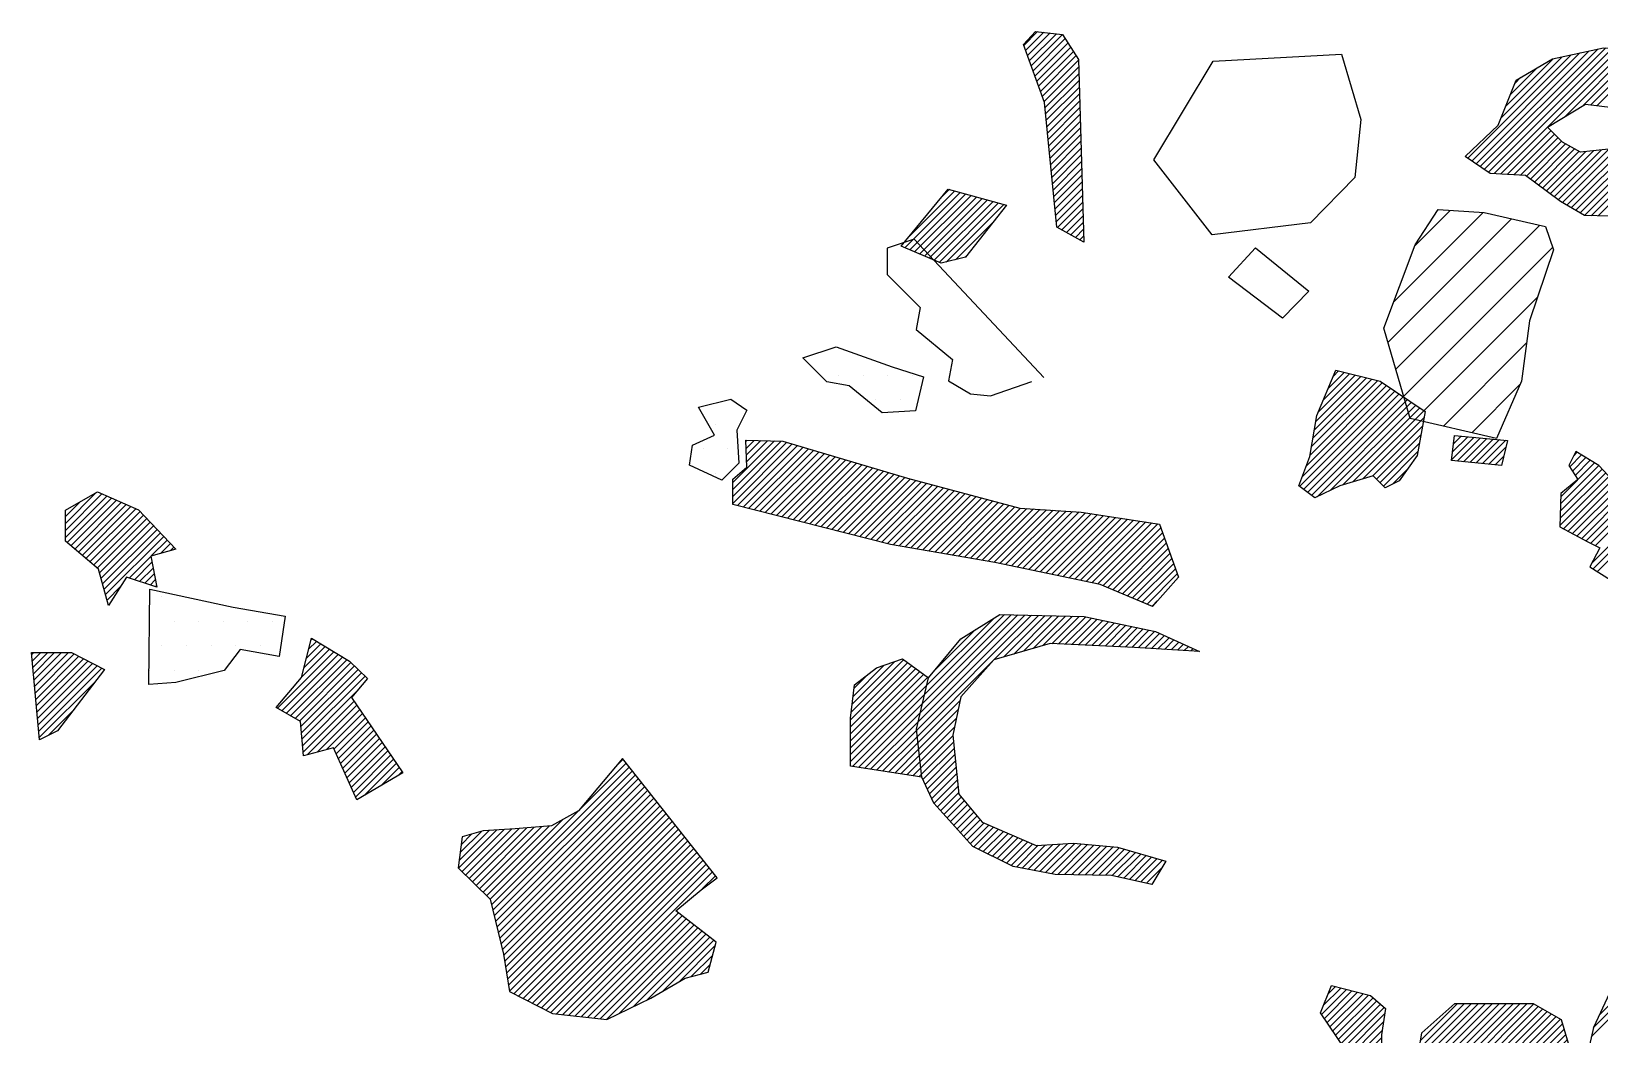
# Model space of a CAD drawing. Header units: metres. Extents: x -9.01 to -4.89, y -17.74 to -14.06.
# Drawn here: x -6.298 to -5.501, y -16.16 to -15.65 of the extents above; entities that cross this region are included whole.
import ezdxf

# ---------------------------------------------------------------- set-up
doc = ezdxf.new("R2010")
doc.units = ezdxf.units.M
doc.header["$LTSCALE"] = 25
doc.header["$MEASUREMENT"] = 0
doc.layers.get('0').update_dxf_attribs({"linetype": 'CONTINUOUS'})
for name, color, linetype in [('FEUER', 1, 'CONTINUOUS'), ('KNOCHEN', 2, 'CONTINUOUS'), ('KNOCHENSCHRAFF', 2, 'CONTINUOUS'), ('STEINE', 4, 'CONTINUOUS'), ('STEINESCHRAFF', 4, 'CONTINUOUS')]:
    doc.layers.add(name, color=color, linetype=linetype)

# ---------------------------------------------------------------- blocks, each defined once
blk = doc.blocks.new('*X12')
at = {"color": 0}
for p, q in [((-579.341, -1565.755), (-578.641, -1565.055)), ((-579.247, -1566.015), (-578.322, -1565.09)), ((-579.153, -1566.274), (-578.004, -1565.125)), ((-579.059, -1566.533), (-577.685, -1565.16)), ((-578.965, -1566.793), (-577.369, -1565.198)), ((-578.87, -1567.052), (-577.231, -1565.413)), ((-578.776, -1567.312), (-577.093, -1565.628)), ((-578.682, -1567.571), (-576.955, -1565.844)), ((-578.588, -1567.83), (-576.817, -1566.059)), ((-578.494, -1568.09), (-576.679, -1566.275)), ((-578.4, -1568.349), (-576.553, -1566.503)), ((-578.305, -1568.608), (-576.544, -1566.847)), ((-578.261, -1568.917), (-576.534, -1567.191)), ((-578.229, -1569.239), (-576.524, -1567.534)), ((-578.198, -1569.562), (-576.514, -1567.878)), ((-578.166, -1569.884), (-576.505, -1568.222)), ((-578.135, -1570.206), (-576.495, -1568.566)), ((-578.103, -1570.528), (-576.485, -1568.909)), ((-578.072, -1570.85), (-576.475, -1569.253)), ((-578.04, -1571.172), (-576.465, -1569.597)), ((-578.009, -1571.494), (-576.456, -1569.941)), ((-577.977, -1571.816), (-576.446, -1570.284)), ((-577.946, -1572.138), (-576.436, -1570.628)), ((-577.915, -1572.46), (-576.426, -1570.972)), ((-577.883, -1572.782), (-576.417, -1571.316)), ((-577.852, -1573.104), (-576.407, -1571.66)), ((-577.82, -1573.426), (-576.397, -1572.003)), ((-577.789, -1573.748), (-576.387, -1572.347)), ((-585.383, -1576.039), (-582.563, -1573.22)), ((-585.163, -1575.466), (-582.841, -1573.144)), ((-585.134, -1576.144), (-582.286, -1573.296)), ((-584.886, -1576.25), (-582.009, -1573.372)), ((-583.52, -1573.469), (-583.118, -1573.067)), ((-577.757, -1574.071), (-576.377, -1572.691)), ((-577.726, -1574.393), (-576.368, -1573.035)), ((-577.694, -1574.715), (-576.358, -1573.378)), ((-584.638, -1576.355), (-581.731, -1573.449)), ((-584.389, -1576.46), (-581.454, -1573.525)), ((-584.141, -1576.565), (-581.177, -1573.601)), ((-583.893, -1576.671), (-580.899, -1573.677)), ((-583.644, -1576.776), (-580.622, -1573.753)), ((-583.276, -1576.761), (-580.345, -1573.83)), ((-577.63, -1575.004), (-576.348, -1573.722)), ((-577.403, -1575.13), (-576.338, -1574.066)), ((-582.804, -1576.643), (-580.928, -1574.767)), ((-577.175, -1575.257), (-576.329, -1574.41)), ((-576.948, -1575.383), (-576.319, -1574.754)), ((-576.72, -1575.509), (-576.309, -1575.097)), ((-576.493, -1575.635), (-576.299, -1575.441)), ((-582.332, -1576.524), (-582.234, -1576.426)), ((-564.795, -1586.564), (-561.127, -1582.897)), ((-564.722, -1586.138), (-561.372, -1582.787)), ((-564.65, -1585.712), (-561.655, -1582.717)), ((-564.578, -1585.286), (-561.938, -1582.646)), ((-564.506, -1584.861), (-562.221, -1582.576)), ((-564.381, -1584.382), (-562.504, -1582.505)), ((-564.124, -1583.772), (-562.787, -1582.435)), ((-563.866, -1583.161), (-563.07, -1582.364)), ((-563.609, -1582.55), (-563.353, -1582.294)), ((-565.327, -1588.157), (-560.49, -1583.32)), ((-565.197, -1587.673), (-560.703, -1583.179)), ((-565.124, -1588.308), (-560.278, -1583.461)), ((-564.982, -1587.105), (-560.915, -1583.038)), ((-564.922, -1588.459), (-560.066, -1583.603)), ((-564.72, -1588.611), (-559.853, -1583.744)), ((-564.437, -1588.681), (-559.641, -1583.885)), ((-563.756, -1588.353), (-559.429, -1584.026)), ((-563.126, -1588.077), (-559.216, -1584.168)), ((-562.618, -1587.923), (-559.004, -1584.309)), ((-562.11, -1587.768), (-559.005, -1584.663)), ((-561.602, -1587.614), (-559.083, -1585.095)), ((-594.123, -1587.962), (-592.007, -1585.845)), ((-594.123, -1588.315), (-591.662, -1585.854)), ((-594.122, -1588.668), (-591.372, -1585.917)), ((-594.122, -1589.021), (-591.099, -1585.998)), ((-593.88, -1589.132), (-590.827, -1586.079)), ((-593.459, -1585.884), (-593.385, -1585.809)), ((-593.446, -1586.224), (-593.04, -1585.818)), ((-593.434, -1586.565), (-592.696, -1585.827)), ((-593.421, -1586.906), (-592.351, -1585.836)), ((-561.421, -1587.786), (-559.161, -1585.527)), ((-561.244, -1587.963), (-559.239, -1585.958)), ((-557.616, -1586.81), (-556.468, -1585.662)), ((-557.568, -1586.408), (-556.791, -1585.632)), ((-557.52, -1586.007), (-557.115, -1585.602)), ((-557.472, -1585.606), (-557.438, -1585.571)), ((-557.325, -1586.873), (-556.145, -1585.692)), ((-557.003, -1586.904), (-555.821, -1585.722)), ((-556.682, -1586.936), (-555.498, -1585.753)), ((-556.36, -1586.968), (-555.175, -1585.783)), ((-556.038, -1587), (-554.851, -1585.813)), ((-593.598, -1589.204), (-590.554, -1586.16)), ((-593.316, -1589.276), (-590.282, -1586.241)), ((-593.034, -1589.347), (-590.009, -1586.322)), ((-592.752, -1589.419), (-589.736, -1586.403)), ((-592.47, -1589.49), (-589.464, -1586.485)), ((-592.188, -1589.562), (-589.191, -1586.566)), ((-591.906, -1589.633), (-588.919, -1586.647)), ((-591.624, -1589.705), (-588.646, -1586.728)), ((-591.342, -1589.777), (-588.374, -1586.809)), ((-591.06, -1589.848), (-588.101, -1586.89)), ((-561.067, -1588.14), (-559.317, -1586.39)), ((-555.717, -1587.032), (-554.847, -1586.162)), ((-555.395, -1587.064), (-554.958, -1586.627)), ((-590.778, -1589.92), (-587.829, -1586.971)), ((-590.496, -1589.991), (-587.556, -1587.052)), ((-590.214, -1590.063), (-587.284, -1587.133)), ((-589.932, -1590.134), (-587.011, -1587.214)), ((-589.65, -1590.206), (-586.739, -1587.295)), ((-589.368, -1590.277), (-586.466, -1587.376)), ((-589.086, -1590.349), (-586.194, -1587.457)), ((-588.804, -1590.421), (-585.921, -1587.538)), ((-588.522, -1590.492), (-585.649, -1587.619)), ((-588.24, -1590.564), (-585.376, -1587.7)), ((-560.61, -1588.036), (-559.837, -1587.263)), ((-555.073, -1587.096), (-555.069, -1587.092)), ((-628.025, -1590.044), (-626.454, -1588.472)), ((-587.958, -1590.635), (-585.1, -1587.777)), ((-587.676, -1590.707), (-584.821, -1587.852)), ((-587.394, -1590.778), (-584.542, -1587.926)), ((-587.112, -1590.85), (-584.263, -1588.001)), ((-586.83, -1590.921), (-583.984, -1588.075)), ((-586.548, -1590.993), (-583.705, -1588.15)), ((-586.266, -1591.065), (-583.425, -1588.224)), ((-585.975, -1591.127), (-583.146, -1588.299)), ((-585.673, -1591.179), (-582.867, -1588.373)), ((-585.371, -1591.231), (-582.588, -1588.448)), ((-628.026, -1589.691), (-627.264, -1588.929)), ((-628.025, -1590.397), (-626.167, -1588.539)), ((-628.025, -1590.75), (-625.921, -1588.647)), ((-627.935, -1591.015), (-625.675, -1588.755)), ((-627.744, -1591.177), (-625.429, -1588.862)), ((-627.552, -1591.339), (-625.184, -1588.97)), ((-627.361, -1591.501), (-624.938, -1589.078)), ((-627.17, -1591.663), (-624.692, -1589.185)), ((-626.978, -1591.825), (-624.446, -1589.293)), ((-585.07, -1591.283), (-582.309, -1588.522)), ((-584.768, -1591.335), (-582.03, -1588.597)), ((-584.466, -1591.386), (-581.751, -1588.671)), ((-584.165, -1591.438), (-581.472, -1588.745)), ((-583.863, -1591.49), (-581.193, -1588.82)), ((-583.561, -1591.542), (-580.914, -1588.894)), ((-583.26, -1591.594), (-580.635, -1588.969)), ((-582.958, -1591.646), (-580.356, -1589.043)), ((-582.656, -1591.698), (-580.076, -1589.118)), ((-582.355, -1591.75), (-579.797, -1589.192)), ((-582.053, -1591.802), (-579.514, -1589.263)), ((-581.752, -1591.854), (-579.182, -1589.284)), ((-581.45, -1591.905), (-578.85, -1589.305)), ((-626.787, -1591.987), (-624.231, -1589.432)), ((-626.595, -1592.15), (-624.059, -1589.613)), ((-626.404, -1592.312), (-623.887, -1589.794)), ((-626.289, -1592.55), (-623.714, -1589.976)), ((-581.148, -1591.957), (-578.518, -1589.327)), ((-580.847, -1592.009), (-578.186, -1589.348)), ((-580.553, -1592.069), (-577.854, -1589.37)), ((-580.26, -1592.13), (-577.521, -1589.391)), ((-579.968, -1592.191), (-577.189, -1589.413)), ((-579.675, -1592.252), (-576.857, -1589.434)), ((-579.383, -1592.313), (-576.525, -1589.456)), ((-579.09, -1592.374), (-576.211, -1589.495)), ((-578.798, -1592.435), (-575.905, -1589.542)), ((-578.505, -1592.496), (-575.598, -1589.589)), ((-578.213, -1592.557), (-575.291, -1589.636)), ((-577.92, -1592.618), (-574.985, -1589.683)), ((-577.627, -1592.679), (-574.678, -1589.73)), ((-577.335, -1592.74), (-574.371, -1589.777)), ((-577.042, -1592.801), (-574.064, -1589.823)), ((-576.75, -1592.862), (-573.758, -1589.87)), ((-576.457, -1592.923), (-573.451, -1589.917)), ((-576.165, -1592.984), (-573.144, -1589.964)), ((-575.872, -1593.045), (-572.838, -1590.011)), ((-575.58, -1593.106), (-572.531, -1590.058)), ((-626.212, -1592.827), (-623.542, -1590.157)), ((-626.135, -1593.103), (-623.37, -1590.338)), ((-626.058, -1593.38), (-623.197, -1590.519)), ((-625.981, -1593.656), (-623.025, -1590.701)), ((-623.663, -1591.692), (-622.853, -1590.882)), ((-575.313, -1593.193), (-572.383, -1590.263)), ((-575.064, -1593.298), (-572.29, -1590.523)), ((-574.815, -1593.403), (-572.196, -1590.784)), ((-623.171, -1591.554), (-622.68, -1591.063)), ((-622.68, -1591.416), (-622.508, -1591.244)), ((-574.567, -1593.508), (-572.103, -1591.044)), ((-574.318, -1593.613), (-572.009, -1591.304)), ((-574.07, -1593.717), (-571.916, -1591.564)), ((-624.785, -1592.814), (-623.687, -1591.716)), ((-624.52, -1592.902), (-623.629, -1592.012)), ((-624.254, -1592.99), (-623.572, -1592.308)), ((-573.821, -1593.822), (-571.822, -1591.824)), ((-573.572, -1593.927), (-571.729, -1592.084)), ((-573.324, -1594.032), (-571.635, -1592.344)), ((-625.903, -1593.933), (-625.217, -1593.246)), ((-623.989, -1593.079), (-623.514, -1592.604)), ((-623.723, -1593.167), (-623.457, -1592.9)), ((-623.458, -1593.255), (-623.399, -1593.196)), ((-573.075, -1594.137), (-571.542, -1592.604)), ((-572.826, -1594.242), (-572.557, -1593.973)), ((-616.034, -1597.852), (-614.61, -1596.428)), ((-615.913, -1597.377), (-614.83, -1596.294)), ((-615.791, -1596.902), (-615.051, -1596.161)), ((-615.67, -1596.427), (-615.271, -1596.028)), ((-615.549, -1595.953), (-615.491, -1595.895)), ((-629.742, -1596.711), (-629.632, -1596.6)), ((-629.712, -1597.034), (-629.278, -1596.6)), ((-629.682, -1597.358), (-628.924, -1596.599)), ((-629.652, -1597.681), (-628.57, -1596.599)), ((-629.622, -1598.005), (-628.216, -1596.599)), ((-629.592, -1598.328), (-627.862, -1596.598)), ((-629.562, -1598.652), (-627.578, -1596.668)), ((-629.532, -1598.975), (-627.344, -1596.788)), ((-629.502, -1599.299), (-627.111, -1596.908)), ((-629.472, -1599.622), (-626.877, -1597.028)), ((-629.441, -1599.946), (-626.644, -1597.148)), ((-629.411, -1600.269), (-626.41, -1597.268)), ((-617.254, -1599.425), (-614.389, -1596.561)), ((-617.03, -1599.555), (-614.169, -1596.694)), ((-616.807, -1599.685), (-613.948, -1596.827)), ((-616.583, -1599.815), (-613.728, -1596.96)), ((-616.36, -1599.945), (-613.522, -1597.108)), ((-629.381, -1600.592), (-626.177, -1597.388)), ((-629.351, -1600.916), (-626.466, -1598.031)), ((-616.136, -1600.075), (-613.34, -1597.279)), ((-616.063, -1600.356), (-613.158, -1597.451)), ((-616.034, -1600.68), (-612.976, -1597.622)), ((-616.005, -1601.005), (-612.794, -1597.794)), ((-615.976, -1601.329), (-613.28, -1598.634)), ((-628.893, -1600.811), (-627.643, -1599.561)), ((-615.947, -1601.654), (-613.359, -1599.066)), ((-615.722, -1601.782), (-613.216, -1599.276)), ((-615.239, -1601.653), (-613.072, -1599.486)), ((-614.756, -1601.524), (-612.929, -1599.697)), ((-614.373, -1601.494), (-612.786, -1599.907)), ((-614.264, -1601.739), (-612.642, -1600.117)), ((-614.155, -1601.984), (-612.499, -1600.327)), ((-614.047, -1602.229), (-612.356, -1600.538)), ((-613.938, -1602.474), (-612.213, -1600.748)), ((-613.83, -1602.718), (-612.069, -1600.958)), ((-613.721, -1602.963), (-611.926, -1601.168)), ((-613.612, -1603.208), (-611.783, -1601.379)), ((-613.504, -1603.453), (-611.639, -1601.589)), ((-613.395, -1603.698), (-611.496, -1601.799)), ((-613.287, -1603.943), (-611.353, -1602.01)), ((-600.077, -1602.401), (-599.688, -1602.012)), ((-612.843, -1603.853), (-611.21, -1602.22)), ((-611.985, -1603.348), (-611.066, -1602.43)), ((-611.126, -1602.843), (-610.923, -1602.64)), ((-606.441, -1609.119), (-599.532, -1602.21)), ((-606.373, -1609.404), (-599.376, -1602.407)), ((-606.305, -1609.69), (-599.22, -1602.604)), ((-606.237, -1609.976), (-599.064, -1602.802)), ((-606.17, -1610.261), (-598.907, -1602.999)), ((-606.102, -1610.547), (-598.751, -1603.196)), ((-606.034, -1610.833), (-598.595, -1603.394)), ((-605.966, -1611.118), (-598.439, -1603.591)), ((-605.898, -1611.404), (-598.283, -1603.788)), ((-605.83, -1611.69), (-598.126, -1603.986)), ((-605.766, -1611.979), (-597.97, -1604.183)), ((-605.716, -1612.283), (-597.814, -1604.381)), ((-606.621, -1608.945), (-602.74, -1605.064)), ((-605.667, -1612.587), (-597.658, -1604.578)), ((-605.617, -1612.891), (-597.502, -1604.775)), ((-605.568, -1613.195), (-597.345, -1604.973)), ((-605.518, -1613.499), (-597.189, -1605.17)), ((-608.059, -1607.555), (-606.114, -1605.609)), ((-608.026, -1607.168), (-606.492, -1605.633)), ((-607.974, -1606.762), (-606.89, -1605.679)), ((-607.922, -1606.357), (-607.386, -1605.821)), ((-607.879, -1607.728), (-605.736, -1605.585)), ((-607.7, -1607.902), (-605.359, -1605.562)), ((-607.52, -1608.076), (-604.977, -1605.533)), ((-607.34, -1608.25), (-604.591, -1605.501)), ((-607.16, -1608.424), (-604.205, -1605.468)), ((-606.981, -1608.597), (-603.819, -1605.436)), ((-606.801, -1608.771), (-603.433, -1605.403)), ((-605.468, -1613.803), (-597.033, -1605.367)), ((-605.238, -1613.926), (-596.877, -1605.565)), ((-605.004, -1614.046), (-596.721, -1605.762)), ((-604.77, -1614.165), (-596.564, -1605.959)), ((-604.536, -1614.285), (-596.408, -1606.157)), ((-604.302, -1614.404), (-596.252, -1606.354)), ((-604.068, -1614.523), (-596.096, -1606.551)), ((-603.834, -1614.643), (-595.94, -1606.749)), ((-603.6, -1614.762), (-595.783, -1606.946)), ((-603.366, -1614.882), (-595.627, -1607.143)), ((-603.08, -1614.95), (-595.471, -1607.341)), ((-602.762, -1614.985), (-595.315, -1607.538)), ((-602.443, -1615.02), (-595.159, -1607.735)), ((-595.676, -1608.606), (-595.002, -1607.933)), ((-602.125, -1615.055), (-596.886, -1609.817)), ((-601.806, -1615.09), (-596.687, -1609.971)), ((-601.488, -1615.125), (-596.487, -1610.125)), ((-601.169, -1615.16), (-596.288, -1610.279)), ((-600.851, -1615.196), (-596.089, -1610.433)), ((-600.532, -1615.231), (-595.889, -1610.588)), ((-599.868, -1614.92), (-595.69, -1610.742)), ((-599.19, -1614.595), (-595.491, -1610.896)), ((-598.512, -1614.271), (-595.291, -1611.05)), ((-597.714, -1613.826), (-595.092, -1611.204)), ((-596.853, -1613.319), (-595.015, -1611.481)), ((-596.237, -1613.057), (-595.143, -1611.962)), ((-595.758, -1612.931), (-595.271, -1612.444))]:
    blk.add_line(p, q, dxfattribs=at)
blk = doc.blocks.new('*X13')
at = {"color": 0}
for p, q in [((-584.775, -1600.534), (-578.944, -1594.703)), ((-584.69, -1600.096), (-579.29, -1594.695)), ((-584.582, -1599.634), (-579.635, -1594.687)), ((-584.474, -1599.172), (-579.981, -1594.679)), ((-584.366, -1598.71), (-580.327, -1594.671)), ((-584.258, -1598.249), (-580.868, -1594.859)), ((-580.844, -1596.957), (-578.598, -1594.711)), ((-580.348, -1596.814), (-578.253, -1594.719)), ((-579.853, -1596.672), (-577.907, -1594.727)), ((-579.357, -1596.53), (-577.561, -1594.734)), ((-578.861, -1596.388), (-577.216, -1594.742)), ((-578.366, -1596.246), (-576.87, -1594.75)), ((-577.913, -1596.146), (-576.524, -1594.758)), ((-577.575, -1596.162), (-576.193, -1594.781)), ((-577.237, -1596.178), (-575.901, -1594.842)), ((-583.844, -1597.482), (-581.791, -1595.428)), ((-576.899, -1596.194), (-575.609, -1594.903)), ((-576.561, -1596.209), (-575.317, -1594.965)), ((-576.224, -1596.225), (-575.025, -1595.026)), ((-575.886, -1596.241), (-574.733, -1595.088)), ((-575.548, -1596.257), (-574.44, -1595.149)), ((-575.21, -1596.272), (-574.148, -1595.21)), ((-574.873, -1596.288), (-573.856, -1595.272)), ((-574.535, -1596.304), (-573.564, -1595.333)), ((-574.197, -1596.32), (-573.272, -1595.395)), ((-573.859, -1596.336), (-572.98, -1595.456)), ((-573.524, -1596.354), (-572.688, -1595.518)), ((-573.191, -1596.374), (-572.438, -1595.622)), ((-572.857, -1596.394), (-572.195, -1595.732)), ((-572.524, -1596.414), (-571.952, -1595.842)), ((-572.19, -1596.435), (-571.709, -1595.953)), ((-571.857, -1596.455), (-571.465, -1596.063)), ((-571.524, -1596.475), (-571.222, -1596.173)), ((-571.19, -1596.495), (-570.979, -1596.284)), ((-570.857, -1596.515), (-570.735, -1596.394)), ((-588.146, -1600.016), (-585.236, -1597.106)), ((-588.146, -1600.369), (-585.031, -1597.255)), ((-588.111, -1599.627), (-585.44, -1596.956)), ((-588.062, -1599.225), (-585.886, -1597.049)), ((-588.014, -1598.823), (-586.428, -1597.237)), ((-584.742, -1600.854), (-580.942, -1597.054)), ((-570.524, -1596.536), (-570.492, -1596.504)), ((-588.146, -1600.722), (-584.827, -1597.404)), ((-588.145, -1601.076), (-584.622, -1597.553)), ((-588.145, -1601.429), (-584.418, -1597.702)), ((-588.145, -1601.782), (-584.213, -1597.851)), ((-587.966, -1598.421), (-587.246, -1597.702)), ((-588.144, -1602.135), (-584.258, -1598.249)), ((-588.043, -1602.388), (-584.366, -1598.71)), ((-587.737, -1602.435), (-584.474, -1599.172)), ((-587.43, -1602.482), (-584.582, -1599.634)), ((-584.708, -1601.174), (-582.581, -1599.047)), ((-584.674, -1601.494), (-582.674, -1599.494)), ((-587.124, -1602.529), (-584.69, -1600.096)), ((-584.641, -1601.814), (-582.768, -1599.941)), ((-584.607, -1602.134), (-582.862, -1600.388)), ((-586.817, -1602.576), (-584.775, -1600.534)), ((-586.511, -1602.623), (-584.742, -1600.854)), ((-586.205, -1602.671), (-584.708, -1601.174)), ((-584.574, -1602.454), (-582.942, -1600.822)), ((-584.54, -1602.774), (-582.909, -1601.142)), ((-585.898, -1602.718), (-584.674, -1601.494)), ((-585.592, -1602.765), (-584.641, -1601.814)), ((-584.466, -1603.053), (-582.876, -1601.463)), ((-584.354, -1603.295), (-582.843, -1601.784)), ((-585.285, -1602.812), (-584.607, -1602.134)), ((-584.979, -1602.859), (-584.574, -1602.454)), ((-584.673, -1602.906), (-584.54, -1602.774)), ((-584.242, -1603.537), (-582.81, -1602.104)), ((-584.131, -1603.779), (-582.777, -1602.425)), ((-584.019, -1604.02), (-582.744, -1602.746)), ((-583.905, -1604.26), (-582.711, -1603.066)), ((-583.737, -1604.445), (-582.678, -1603.387)), ((-583.568, -1604.631), (-582.645, -1603.707)), ((-583.4, -1604.816), (-582.52, -1603.936)), ((-583.232, -1605.001), (-582.36, -1604.13)), ((-583.064, -1605.186), (-582.201, -1604.324)), ((-582.895, -1605.372), (-582.041, -1604.517)), ((-582.727, -1605.557), (-581.881, -1604.711)), ((-582.559, -1605.742), (-581.722, -1604.905)), ((-582.39, -1605.927), (-581.562, -1605.099)), ((-582.222, -1606.112), (-581.369, -1605.26)), ((-582.054, -1606.298), (-581.121, -1605.365)), ((-581.871, -1606.469), (-580.873, -1605.471)), ((-581.635, -1606.587), (-580.625, -1605.576)), ((-581.399, -1606.704), (-580.377, -1605.682)), ((-581.164, -1606.822), (-580.129, -1605.787)), ((-580.928, -1606.94), (-579.881, -1605.893)), ((-580.692, -1607.057), (-579.632, -1605.998)), ((-580.456, -1607.175), (-579.384, -1606.103)), ((-580.22, -1607.293), (-579.136, -1606.209)), ((-579.984, -1607.41), (-578.888, -1606.314)), ((-579.714, -1607.494), (-578.605, -1606.385)), ((-579.417, -1607.55), (-578.231, -1606.364)), ((-579.12, -1607.606), (-577.857, -1606.344)), ((-578.822, -1607.663), (-577.483, -1606.323)), ((-578.525, -1607.719), (-577.109, -1606.303)), ((-578.228, -1607.775), (-576.746, -1606.294)), ((-577.931, -1607.832), (-576.422, -1606.323)), ((-577.616, -1607.87), (-576.097, -1606.352)), ((-577.268, -1607.876), (-575.773, -1606.381)), ((-576.92, -1607.882), (-575.449, -1606.41)), ((-576.573, -1607.888), (-575.124, -1606.439)), ((-576.225, -1607.894), (-574.8, -1606.469)), ((-575.877, -1607.9), (-574.491, -1606.514)), ((-575.53, -1607.905), (-574.218, -1606.593)), ((-575.182, -1607.911), (-573.944, -1606.673)), ((-574.842, -1607.925), (-573.67, -1606.753)), ((-574.554, -1607.99), (-573.396, -1606.832)), ((-574.265, -1608.055), (-573.122, -1606.912)), ((-573.976, -1608.12), (-572.848, -1606.991)), ((-573.687, -1608.184), (-572.574, -1607.071)), ((-573.398, -1608.249), (-572.3, -1607.151)), ((-573.109, -1608.314), (-572.339, -1607.543)), ((-564.214, -1614.975), (-562.948, -1613.709)), ((-564.126, -1614.533), (-563.23, -1613.637)), ((-564.072, -1615.186), (-562.667, -1613.781)), ((-563.929, -1615.397), (-562.385, -1613.853)), ((-563.884, -1613.938), (-563.511, -1613.565)), ((-563.786, -1615.608), (-562.103, -1613.925)), ((-563.643, -1615.818), (-561.822, -1613.997)), ((-563.501, -1616.029), (-561.6, -1614.128)), ((-563.358, -1616.24), (-561.41, -1614.292)), ((-563.215, -1616.451), (-561.221, -1614.456)), ((-563.073, -1616.662), (-561.031, -1614.62)), ((-559.6, -1618.846), (-555.177, -1614.423)), ((-559.545, -1619.144), (-554.823, -1614.423)), ((-559.531, -1618.424), (-555.531, -1614.424)), ((-559.463, -1618.001), (-555.885, -1614.424)), ((-559.406, -1619.359), (-554.469, -1614.423)), ((-559.394, -1617.579), (-556.239, -1614.424)), ((-559.325, -1617.157), (-556.593, -1614.425)), ((-559.267, -1619.573), (-554.116, -1614.422)), ((-559.256, -1616.734), (-556.947, -1614.425)), ((-559.187, -1616.312), (-557.301, -1614.425)), ((-559.128, -1619.788), (-553.762, -1614.422)), ((-558.988, -1620.002), (-553.428, -1614.442)), ((-558.849, -1620.217), (-553.203, -1614.57)), ((-558.71, -1620.431), (-552.978, -1614.698)), ((-563.005, -1617.301), (-561.061, -1615.357)), ((-562.998, -1616.941), (-560.997, -1614.939)), ((-558.571, -1620.646), (-552.752, -1614.827)), ((-558.432, -1620.86), (-552.527, -1614.955)), ((-558.293, -1621.075), (-552.302, -1615.084)), ((-558.154, -1621.289), (-552.077, -1615.212)), ((-558.015, -1621.504), (-551.97, -1615.458)), ((-563.019, -1618.022), (-561.16, -1616.164)), ((-563.012, -1617.662), (-561.124, -1615.774)), ((-557.876, -1621.718), (-551.89, -1615.732)), ((-557.737, -1621.933), (-551.809, -1616.005)), ((-557.598, -1622.147), (-551.729, -1616.278)), ((-563.032, -1618.743), (-561.159, -1616.87)), ((-563.026, -1618.382), (-561.16, -1616.517)), ((-557.459, -1622.361), (-551.649, -1616.552)), ((-557.101, -1622.357), (-551.569, -1616.825)), ((-556.468, -1622.078), (-551.489, -1617.098)), ((-563.039, -1619.103), (-561.159, -1617.223)), ((-563.032, -1619.45), (-561.159, -1617.576)), ((-563.003, -1619.774), (-561.158, -1617.93)), ((-555.897, -1621.86), (-551.408, -1617.372)), ((-555.406, -1621.723), (-551.328, -1617.645)), ((-554.916, -1621.587), (-551.248, -1617.919)), ((-562.974, -1620.099), (-561.158, -1618.283)), ((-562.945, -1620.423), (-561.127, -1618.606)), ((-554.426, -1621.45), (-551.168, -1618.192)), ((-553.891, -1621.269), (-551.088, -1618.465)), ((-562.916, -1620.747), (-561.043, -1618.875)), ((-562.887, -1621.072), (-560.959, -1619.144)), ((-562.857, -1621.396), (-560.875, -1619.414)), ((-553.336, -1621.068), (-551.233, -1618.964)), ((-552.781, -1620.866), (-551.478, -1619.563)), ((-577.407, -1620.036), (-577.108, -1619.737)), ((-577.393, -1620.375), (-576.795, -1619.778)), ((-577.379, -1620.715), (-576.483, -1619.819)), ((-577.29, -1620.98), (-576.17, -1619.859)), ((-576.973, -1621.016), (-575.857, -1619.9)), ((-576.655, -1621.052), (-575.544, -1619.941)), ((-576.338, -1621.089), (-575.301, -1620.051)), ((-576.026, -1621.129), (-575.074, -1620.178)), ((-575.775, -1621.233), (-574.847, -1620.304)), ((-562.727, -1621.619), (-560.791, -1619.683)), ((-562.373, -1621.619), (-560.706, -1619.952)), ((-562.019, -1621.619), (-560.622, -1620.222)), ((-552.227, -1620.665), (-551.723, -1620.161)), ((-575.525, -1621.336), (-574.62, -1620.431)), ((-575.275, -1621.439), (-574.393, -1620.558)), ((-575.024, -1621.542), (-574.24, -1620.758)), ((-561.665, -1621.618), (-560.538, -1620.491)), ((-561.311, -1621.618), (-560.454, -1620.76)), ((-560.957, -1621.618), (-560.37, -1621.03)), ((-574.774, -1621.646), (-574.415, -1621.287)), ((-572.12, -1629.598), (-564.469, -1621.947)), ((-566.434, -1624.266), (-564.027, -1621.858)), ((-565.464, -1623.65), (-563.584, -1621.769)), ((-564.509, -1623.047), (-563.142, -1621.681)), ((-564.11, -1623.003), (-562.727, -1621.619)), ((-563.712, -1622.958), (-562.373, -1621.619)), ((-563.314, -1622.914), (-562.019, -1621.619)), ((-562.916, -1622.869), (-561.665, -1621.618)), ((-562.518, -1622.824), (-561.311, -1621.618)), ((-562.119, -1622.78), (-560.957, -1621.618)), ((-561.721, -1622.735), (-560.603, -1621.617)), ((-561.323, -1622.69), (-560.25, -1621.617)), ((-561.033, -1622.753), (-559.964, -1621.685)), ((-560.747, -1622.821), (-559.694, -1621.768)), ((-560.603, -1621.617), (-560.285, -1621.299)), ((-560.461, -1622.888), (-559.424, -1621.852)), ((-560.25, -1621.617), (-560.201, -1621.569)), ((-560.175, -1622.956), (-559.153, -1621.935)), ((-572.293, -1629.418), (-564.912, -1622.036)), ((-569.432, -1626.203), (-565.354, -1622.125)), ((-559.889, -1623.024), (-558.883, -1622.018)), ((-559.603, -1623.091), (-558.613, -1622.101)), ((-559.317, -1623.159), (-558.343, -1622.185)), ((-559.031, -1623.226), (-558.072, -1622.268)), ((-558.745, -1623.294), (-557.802, -1622.351)), ((-558.459, -1623.361), (-557.532, -1622.434)), ((-558.213, -1623.47), (-557.299, -1622.555)), ((-558.02, -1623.63), (-557.113, -1622.723)), ((-568.243, -1624.66), (-566.573, -1622.991)), ((-557.827, -1623.791), (-556.927, -1622.89)), ((-557.634, -1623.951), (-556.741, -1623.058)), ((-557.441, -1624.112), (-556.555, -1623.225)), ((-557.248, -1624.272), (-556.369, -1623.393)), ((-557.055, -1624.433), (-556.183, -1623.56)), ((-554.732, -1623.878), (-553.938, -1623.084)), ((-554.712, -1624.211), (-553.881, -1623.38)), ((-554.205, -1622.997), (-553.996, -1622.788)), ((-574.834, -1626.655), (-572.471, -1624.292)), ((-574.646, -1626.821), (-572.188, -1624.363)), ((-574.201, -1625.668), (-572.754, -1624.222)), ((-573.405, -1624.519), (-573.037, -1624.152)), ((-556.862, -1624.594), (-555.997, -1623.728)), ((-556.669, -1624.754), (-555.811, -1623.895)), ((-556.476, -1624.915), (-555.625, -1624.063)), ((-556.423, -1625.215), (-555.439, -1624.231)), ((-554.639, -1624.491), (-553.824, -1623.676)), ((-554.565, -1624.771), (-553.767, -1623.973)), ((-554.491, -1625.05), (-553.709, -1624.269)), ((-574.459, -1626.987), (-571.905, -1624.433)), ((-574.272, -1627.154), (-571.79, -1624.672)), ((-571.946, -1629.778), (-566.722, -1624.554)), ((-556.381, -1625.527), (-555.278, -1624.424)), ((-556.34, -1625.839), (-555.222, -1624.721)), ((-556.298, -1626.151), (-555.166, -1625.019)), ((-554.417, -1625.33), (-553.652, -1624.565)), ((-554.343, -1625.61), (-553.595, -1624.861)), ((-554.269, -1625.889), (-553.537, -1625.158)), ((-574.084, -1627.32), (-572.076, -1625.312)), ((-573.897, -1627.486), (-572.362, -1625.951)), ((-571.773, -1629.958), (-567.367, -1625.552)), ((-556.256, -1626.463), (-555.11, -1625.316)), ((-556.215, -1626.775), (-555.054, -1625.613)), ((-556.173, -1627.086), (-554.998, -1625.911)), ((-554.195, -1626.169), (-553.48, -1625.454)), ((-554.121, -1626.449), (-553.423, -1625.75)), ((-581.27, -1628.495), (-579.408, -1626.633)), ((-581.245, -1628.823), (-578.712, -1626.29)), ((-581.22, -1629.152), (-578.486, -1626.419)), ((-581.195, -1629.481), (-578.261, -1626.547)), ((-581.17, -1629.809), (-578.036, -1626.675)), ((-556.132, -1627.398), (-554.942, -1626.208)), ((-556.09, -1627.71), (-554.886, -1626.506)), ((-554.047, -1626.728), (-553.366, -1626.047)), ((-553.76, -1626.795), (-553.308, -1626.343)), ((-553.277, -1626.665), (-553.251, -1626.639)), ((-581.145, -1630.138), (-577.811, -1626.804)), ((-580.996, -1630.343), (-577.688, -1627.035)), ((-580.721, -1630.421), (-577.741, -1627.441)), ((-573.71, -1627.652), (-572.874, -1626.817)), ((-571.6, -1630.139), (-568.989, -1627.527)), ((-556.048, -1628.022), (-554.829, -1626.803)), ((-556.027, -1628.708), (-554.858, -1627.539)), ((-556.007, -1628.334), (-554.843, -1627.17)), ((-580.446, -1630.5), (-577.794, -1627.848)), ((-580.171, -1630.578), (-577.847, -1628.255)), ((-576.1, -1629.689), (-574.743, -1628.332)), ((-573.522, -1627.818), (-573.39, -1627.686)), ((-572.466, -1629.238), (-571.033, -1627.804)), ((-571.471, -1630.364), (-569.432, -1628.325)), ((-556.097, -1629.485), (-554.888, -1628.276)), ((-556.062, -1629.097), (-554.873, -1627.908)), ((-579.896, -1630.656), (-577.9, -1628.661)), ((-579.62, -1630.735), (-577.967, -1629.081)), ((-576.342, -1629.224), (-576.098, -1628.98)), ((-576.221, -1629.456), (-575.389, -1628.624)), ((-575.979, -1629.922), (-574.588, -1628.53)), ((-575.858, -1630.154), (-574.432, -1628.728)), ((-575.737, -1630.387), (-574.276, -1628.926)), ((-572.852, -1629.269), (-572.64, -1629.057)), ((-572.64, -1629.057), (-572.197, -1628.614)), ((-571.362, -1630.608), (-569.46, -1628.706)), ((-571.253, -1630.853), (-569.489, -1629.088)), ((-556.167, -1630.262), (-554.919, -1629.014)), ((-556.132, -1629.874), (-554.904, -1628.645)), ((-579.345, -1630.813), (-578.042, -1629.51)), ((-574.473, -1632.305), (-571.946, -1629.778)), ((-573.164, -1630.642), (-572.12, -1629.598)), ((-573.06, -1630.185), (-572.293, -1629.418)), ((-572.956, -1629.727), (-572.466, -1629.238)), ((-571.144, -1631.097), (-569.517, -1629.47)), ((-571.045, -1631.351), (-569.545, -1629.852)), ((-556.237, -1631.039), (-554.949, -1629.752)), ((-556.202, -1630.651), (-554.934, -1629.383)), ((-579.07, -1630.891), (-578.224, -1630.045)), ((-578.795, -1630.97), (-578.482, -1630.657)), ((-574.664, -1630.374), (-574.541, -1630.252)), ((-574.629, -1633.168), (-571.6, -1630.139)), ((-574.593, -1630.657), (-574.276, -1630.34)), ((-574.572, -1633.464), (-571.543, -1630.436)), ((-574.551, -1632.737), (-571.773, -1629.958)), ((-574.522, -1630.939), (-574.01, -1630.428)), ((-574.451, -1631.222), (-573.745, -1630.516)), ((-574.395, -1631.873), (-573.214, -1630.693)), ((-574.38, -1631.504), (-573.48, -1630.604)), ((-570.945, -1631.606), (-569.541, -1630.201)), ((-570.846, -1631.86), (-569.506, -1630.52)), ((-556.307, -1631.816), (-554.982, -1630.491)), ((-556.272, -1631.428), (-554.964, -1630.12)), ((-555.1, -1632.023), (-553.804, -1630.728)), ((-555.07, -1631.64), (-553.907, -1630.477)), ((-555.041, -1631.257), (-554.246, -1630.463)), ((-555.011, -1630.874), (-554.586, -1630.449)), ((-554.982, -1630.491), (-554.925, -1630.434)), ((-574.45, -1633.696), (-571.538, -1630.784)), ((-574.329, -1633.928), (-571.533, -1631.132)), ((-574.207, -1634.161), (-571.527, -1631.48)), ((-570.747, -1632.114), (-569.472, -1630.839)), ((-570.648, -1632.369), (-569.437, -1631.158)), ((-570.549, -1632.623), (-569.402, -1631.477)), ((-556.377, -1632.593), (-555.041, -1631.257)), ((-556.342, -1632.205), (-555.011, -1630.874)), ((-555.159, -1632.789), (-553.804, -1631.434)), ((-555.129, -1632.406), (-553.804, -1631.081)), ((-574.086, -1634.393), (-571.522, -1631.828)), ((-573.81, -1634.47), (-571.516, -1632.176)), ((-570.449, -1632.877), (-569.367, -1631.795)), ((-570.323, -1633.105), (-569.271, -1632.053)), ((-570.187, -1633.322), (-569.133, -1632.268)), ((-556.447, -1633.37), (-555.1, -1632.023)), ((-556.412, -1632.982), (-555.07, -1631.64)), ((-555.218, -1633.556), (-553.803, -1632.141)), ((-555.188, -1633.172), (-553.803, -1631.788)), ((-579.336, -1632.926), (-579.051, -1632.64)), ((-579.274, -1633.216), (-578.69, -1632.632)), ((-579.211, -1633.507), (-578.328, -1632.624)), ((-579.148, -1633.798), (-577.966, -1632.616)), ((-579.085, -1634.088), (-577.605, -1632.608)), ((-579.022, -1634.379), (-577.243, -1632.6)), ((-578.959, -1634.67), (-576.905, -1632.615)), ((-578.896, -1634.96), (-576.614, -1632.678)), ((-578.834, -1635.251), (-576.324, -1632.741)), ((-578.771, -1635.542), (-576.033, -1632.804)), ((-578.708, -1635.833), (-575.977, -1633.102)), ((-573.445, -1634.458), (-571.511, -1632.524)), ((-573.079, -1634.446), (-571.505, -1632.873)), ((-570.051, -1633.539), (-568.995, -1632.483)), ((-569.915, -1633.757), (-568.857, -1632.699)), ((-569.778, -1633.974), (-568.718, -1632.914)), ((-556.735, -1634.366), (-555.159, -1632.789)), ((-556.58, -1633.857), (-555.129, -1632.406)), ((-555.277, -1634.322), (-553.497, -1632.541)), ((-555.247, -1633.939), (-553.683, -1632.374)), ((-555.127, -1634.526), (-553.31, -1632.709)), ((-554.959, -1634.712), (-553.124, -1632.876)), ((-554.792, -1634.897), (-552.938, -1633.043)), ((-572.713, -1634.434), (-571.5, -1633.221)), ((-571.936, -1634.01), (-571.494, -1633.569)), ((-569.642, -1634.192), (-568.58, -1633.13)), ((-569.506, -1634.409), (-568.442, -1633.345)), ((-569.37, -1634.626), (-568.304, -1633.56)), ((-569.234, -1634.844), (-568.166, -1633.776)), ((-557.045, -1635.383), (-555.218, -1633.556)), ((-556.89, -1634.874), (-555.188, -1633.172)), ((-554.624, -1635.083), (-552.739, -1633.198)), ((-554.456, -1635.268), (-552.477, -1633.29)), ((-554.288, -1635.454), (-552.215, -1633.381)), ((-554.12, -1635.639), (-551.953, -1633.472)), ((-578.645, -1636.123), (-576.489, -1633.967)), ((-578.582, -1636.414), (-576.635, -1634.467)), ((-569.098, -1635.061), (-568.028, -1633.991)), ((-568.961, -1635.278), (-567.89, -1634.207)), ((-568.799, -1635.47), (-567.751, -1634.422)), ((-568.609, -1635.633), (-567.577, -1634.601)), ((-559.745, -1638.79), (-555.277, -1634.322)), ((-557.2, -1635.892), (-555.247, -1633.939)), ((-553.952, -1635.825), (-552.414, -1634.288)), ((-578.5, -1636.686), (-576.627, -1634.812)), ((-578.254, -1636.793), (-576.618, -1635.156)), ((-578.007, -1636.9), (-576.609, -1635.501)), ((-568.419, -1635.797), (-567.391, -1634.768)), ((-568.229, -1635.96), (-567.205, -1634.936)), ((-568.039, -1636.124), (-567.019, -1635.104)), ((-567.849, -1636.287), (-566.833, -1635.271)), ((-567.659, -1636.451), (-566.647, -1635.439)), ((-559.319, -1638.718), (-555.449, -1634.848)), ((-558.893, -1638.645), (-555.637, -1635.389)), ((-577.761, -1637.007), (-576.6, -1635.846)), ((-577.514, -1637.114), (-576.591, -1636.19)), ((-567.469, -1636.614), (-566.461, -1635.606)), ((-567.251, -1636.75), (-566.275, -1635.774)), ((-567.021, -1636.874), (-566.077, -1635.93)), ((-566.791, -1636.997), (-565.845, -1636.051)), ((-566.561, -1637.121), (-565.613, -1636.173)), ((-566.331, -1637.244), (-565.381, -1636.294)), ((-560.172, -1638.863), (-557.304, -1635.996)), ((-558.17, -1638.276), (-555.825, -1635.93)), ((-566.101, -1637.368), (-565.149, -1636.416)), ((-565.871, -1637.491), (-564.917, -1636.538)), ((-565.641, -1637.615), (-564.685, -1636.659)), ((-565.411, -1637.739), (-564.453, -1636.781)), ((-565.181, -1637.862), (-564.221, -1636.902)), ((-564.951, -1637.986), (-563.989, -1637.024)), ((-560.598, -1638.936), (-558.24, -1636.578)), ((-556.717, -1637.177), (-556.012, -1636.471)), ((-564.721, -1638.109), (-563.757, -1637.146)), ((-564.491, -1638.233), (-563.526, -1637.267)), ((-564.261, -1638.356), (-563.294, -1637.389)), ((-564.014, -1638.463), (-563.036, -1637.485)), ((-563.724, -1638.526), (-562.716, -1637.518)), ((-563.433, -1638.589), (-562.395, -1637.551)), ((-563.143, -1638.652), (-562.074, -1637.584)), ((-562.852, -1638.715), (-561.753, -1637.616)), ((-562.562, -1638.778), (-561.433, -1637.649)), ((-562.271, -1638.841), (-561.112, -1637.682)), ((-561.981, -1638.905), (-560.791, -1637.715)), ((-561.69, -1638.968), (-560.471, -1637.748)), ((-561.4, -1639.031), (-560.111, -1637.741)), ((-561.025, -1639.009), (-559.175, -1637.16))]:
    blk.add_line(p, q, dxfattribs=at)
blk = doc.blocks.new('*X15')
at = {"color": 0}
for p, q in [((-556.577, -1571.628), (-551.09, -1566.141)), ((-556.366, -1571.771), (-550.638, -1566.044)), ((-556.155, -1571.914), (-550.187, -1565.946)), ((-555.945, -1572.057), (-549.772, -1565.885)), ((-555.734, -1572.2), (-549.427, -1565.893)), ((-555.451, -1572.271), (-549.083, -1565.902)), ((-552.735, -1569.908), (-548.738, -1565.911)), ((-551.836, -1569.363), (-548.393, -1565.92)), ((-550.937, -1568.818), (-548.049, -1565.929)), ((-550.536, -1568.77), (-547.704, -1565.938)), ((-550.221, -1568.808), (-547.359, -1565.947)), ((-556.787, -1571.485), (-551.541, -1566.239)), ((-555.089, -1569.433), (-551.992, -1566.337)), ((-554.854, -1568.845), (-552.444, -1566.435)), ((-554.62, -1568.257), (-553.254, -1566.891)), ((-551.527, -1574.003), (-544.463, -1566.94)), ((-554.385, -1567.669), (-554.105, -1567.389)), ((-551.303, -1574.133), (-544.242, -1567.072)), ((-551.08, -1574.263), (-544.021, -1567.204)), ((-550.856, -1574.394), (-543.8, -1567.337)), ((-550.515, -1574.405), (-543.739, -1567.63)), ((-550.17, -1574.414), (-543.702, -1567.946)), ((-555.117, -1572.29), (-552.74, -1569.913)), ((-554.782, -1572.309), (-552.563, -1570.09)), ((-551.75, -1573.873), (-548.036, -1570.159)), ((-554.447, -1572.327), (-552.386, -1570.267)), ((-554.112, -1572.346), (-552.209, -1570.443)), ((-553.81, -1572.398), (-552.033, -1570.62)), ((-553.607, -1572.548), (-551.821, -1570.762)), ((-553.404, -1572.699), (-551.594, -1570.888)), ((-551.974, -1573.743), (-548.816, -1570.585)), ((-553.201, -1572.849), (-551.366, -1571.014)), ((-552.998, -1573), (-551.139, -1571.14)), ((-552.795, -1573.15), (-550.802, -1571.157)), ((-552.592, -1573.301), (-550.406, -1571.114)), ((-552.389, -1573.451), (-550.009, -1571.072)), ((-552.186, -1573.602), (-549.596, -1571.012)), ((-551.607, -1587.165), (-551.001, -1586.559)), ((-551.469, -1587.38), (-550.781, -1586.692)), ((-551.422, -1586.626), (-551.221, -1586.425)), ((-551.33, -1587.595), (-550.561, -1586.826)), ((-552.108, -1590.141), (-549.611, -1587.644)), ((-552.098, -1589.777), (-549.781, -1587.461)), ((-552.087, -1589.413), (-549.952, -1587.277)), ((-552.076, -1589.048), (-550.122, -1587.094)), ((-552.066, -1588.684), (-550.341, -1586.96)), ((-551.919, -1590.305), (-549.441, -1587.827)), ((-551.688, -1590.428), (-549.271, -1588.01)), ((-551.458, -1590.552), (-549.1, -1588.194)), ((-551.228, -1590.675), (-548.93, -1588.377)), ((-550.997, -1590.798), (-548.76, -1588.56)), ((-550.767, -1590.921), (-548.59, -1588.744)), ((-550.533, -1591.041), (-548.419, -1588.927)), ((-550.297, -1591.158), (-548.249, -1589.11)), ((-550.475, -1592.043), (-547.908, -1589.477)), ((-550.42, -1592.341), (-547.738, -1589.66)), ((-550.203, -1592.479), (-547.568, -1589.843)), ((-550.109, -1615.012), (-544.065, -1608.968)), ((-550.408, -1615.665), (-544.254, -1609.51)), ((-550.512, -1616.122), (-544.442, -1610.052))]:
    blk.add_line(p, q, dxfattribs=at)
blk = doc.blocks.new('*X16')
at = {"color": 0}
for p, q in [((-559.494, -1575.96), (-557.672, -1574.138)), ((-560.834, -1580.835), (-554.564, -1574.565)), ((-560.543, -1578.777), (-556.011, -1574.245)), ((-560.436, -1582.206), (-553.125, -1574.894)), ((-560.039, -1583.576), (-552.472, -1576.009)), ((-559.458, -1584.763), (-553.244, -1578.549)), ((-558.023, -1585.095), (-553.798, -1580.87)), ((-556.587, -1585.428), (-554.119, -1582.96))]:
    blk.add_line(p, q, dxfattribs=at)
blk = doc.blocks.new('*X17')
at = {"color": 0}
for p, q in [((-589.375, -1581.25), (-589.375, -1581.25)), ((-588.75, -1582.5), (-588.75, -1582.5)), ((-587.5, -1582.5), (-587.5, -1582.5)), ((-586.25, -1582.5), (-586.25, -1582.5)), ((-585, -1582.5), (-585, -1582.5)), ((-586.875, -1583.75), (-586.875, -1583.75)), ((-585.625, -1583.75), (-585.625, -1583.75)), ((-595, -1585), (-595, -1585)), ((-595.625, -1586.25), (-595.625, -1586.25)), ((-594.375, -1586.25), (-594.375, -1586.25)), ((-595, -1587.5), (-595, -1587.5)), ((-623.125, -1593.75), (-623.125, -1593.75)), ((-623.75, -1595), (-623.75, -1595)), ((-622.5, -1595), (-622.5, -1595)), ((-621.25, -1595), (-621.25, -1595)), ((-620, -1595), (-620, -1595)), ((-618.75, -1595), (-618.75, -1595)), ((-617.5, -1595), (-617.5, -1595)), ((-623.125, -1596.25), (-623.125, -1596.25)), ((-621.875, -1596.25), (-621.875, -1596.25)), ((-620.625, -1596.25), (-620.625, -1596.25)), ((-619.375, -1596.25), (-619.375, -1596.25)), ((-618.125, -1596.25), (-618.125, -1596.25)), ((-623.75, -1597.5), (-623.75, -1597.5)), ((-622.5, -1597.5), (-622.5, -1597.5)), ((-621.25, -1597.5), (-621.25, -1597.5)), ((-620, -1597.5), (-620, -1597.5))]:
    blk.add_line(p, q, dxfattribs=at)

msp = doc.modelspace()

# ---------------------------------------------------------------- linework, layer by layer
at = {"layer": 'KNOCHEN'}
for points in [[(-5.77668, -15.74984), (-5.78286, -15.68662), (-5.79359, -15.65706), (-5.78748, -15.65043), (-5.77371, -15.65194), (-5.76554, -15.66468), (-5.76291, -15.75747), (-5.77668, -15.74984)], [(-5.53861, -15.7236), (-5.55645, -15.7226), (-5.56921, -15.71395), (-5.5524, -15.69812), (-5.54324, -15.67517), (-5.5249, -15.66445), (-5.4989, -15.65882), (-5.46067, -15.6598), (-5.43771, -15.67354), (-5.43463, -15.70005), (-5.44531, -15.72402), (-5.46314, -15.73883), (-5.48913, -15.74446), (-5.50851, -15.74397), (-5.52075, -15.73684), (-5.53861, -15.7236)], [(-5.52742, -15.69912), (-5.50805, -15.68738), (-5.48715, -15.6899), (-5.47949, -15.70111), (-5.49631, -15.71031), (-5.51058, -15.71185), (-5.51976, -15.70676), (-5.52742, -15.69912)], [(-5.85569, -15.7596), (-5.83176, -15.73052), (-5.80218, -15.73864), (-5.82306, -15.76518), (-5.83529, -15.76825), (-5.85569, -15.7596)], [(-5.94122, -15.89071), (-5.94123, -15.87796), (-5.9341, -15.87184), (-5.93462, -15.85807), (-5.91576, -15.85857), (-5.85252, -15.87737), (-5.7954, -15.89261), (-5.7643, -15.89462), (-5.72453, -15.9007), (-5.71482, -15.92771), (-5.72806, -15.94251), (-5.75458, -15.93132), (-5.80812, -15.92015), (-5.86116, -15.91103), (-5.94122, -15.89071)], [(-5.5762, -15.86843), (-5.57468, -15.85569), (-5.54766, -15.85821), (-5.5507, -15.87096), (-5.5762, -15.86843)], [(-5.37572, -15.98244), (-5.4446, -15.93204), (-5.47522, -15.89893), (-5.50125, -15.87091), (-5.51298, -15.86378), (-5.51654, -15.87093), (-5.51195, -15.87806), (-5.52061, -15.8852), (-5.5211, -15.90203), (-5.50682, -15.90966), (-5.5007, -15.91272), (-5.50579, -15.92241), (-5.48487, -15.93564), (-5.42976, -15.98148), (-5.39507, -16.00693), (-5.37572, -15.98244)], [(-6.25829, -15.942), (-6.26341, -15.92365), (-6.28024, -15.90939), (-6.28026, -15.89359), (-6.26395, -15.8844), (-6.24304, -15.89355), (-6.22416, -15.91342), (-6.2369, -15.917), (-6.23383, -15.9328), (-6.24913, -15.92772), (-6.25829, -15.942)], [(-5.72843, -16.08373), (-5.74883, -16.07916), (-5.77738, -16.07868), (-5.7988, -16.07462), (-5.8192, -16.06445), (-5.8391, -16.04254), (-5.84524, -16.02929), (-5.84781, -16.00482), (-5.84172, -15.97882), (-5.82542, -15.95892), (-5.80555, -15.94666), (-5.76272, -15.94764), (-5.72652, -15.95525), (-5.70407, -15.96543), (-5.70407, -15.96543), (-5.73721, -15.96342), (-5.78004, -15.96142), (-5.80859, -15.96961), (-5.82539, -15.98849), (-5.82945, -16.00786), (-5.82636, -16.03794), (-5.81462, -16.05221), (-5.78708, -16.06391), (-5.76822, -16.06287), (-5.74578, -16.06489), (-5.7213, -16.072), (-5.7213, -16.072), (-5.72843, -16.08373)], [(-6.13226, -16.04079), (-6.14402, -16.01429), (-6.15931, -16.01838), (-6.15931, -16.01838), (-6.16085, -16.00105), (-6.1731, -15.99392), (-6.16036, -15.97861), (-6.15529, -15.95873), (-6.1359, -15.97043), (-6.12671, -15.97909), (-6.13486, -15.98879), (-6.10882, -16.027), (-6.13226, -16.04079)], [(-6.2934, -16.01035), (-6.29752, -15.966), (-6.27713, -15.96598), (-6.2603, -15.97463), (-6.28423, -16.00576), (-6.2934, -16.01035)], [(-5.84524, -16.02929), (-5.88144, -16.02372), (-5.88146, -15.99925), (-5.87944, -15.98242), (-5.86823, -15.97374), (-5.85498, -15.96914), (-5.84172, -15.97882)], [(-5.94919, -16.08038), (-5.99718, -16.01975), (-6.01958, -16.04629), (-6.03334, -16.05395), (-6.05169, -16.05549), (-6.06801, -16.05653), (-6.07871, -16.0596), (-6.08074, -16.07541), (-6.06441, -16.0912), (-6.05775, -16.11923), (-6.05467, -16.13809), (-6.03274, -16.14929), (-6.00521, -16.15232), (-5.98278, -16.14159), (-5.96546, -16.13138), (-5.95374, -16.12831), (-5.94967, -16.11301), (-5.97008, -16.09722), (-5.95734, -16.0865), (-5.94919, -16.08038)], [(-5.45977, -16.06155), (-5.50403, -16.15642), (-5.51063, -16.18549), (-5.52588, -16.23802), (-5.53249, -16.24822), (-5.52637, -16.25841), (-5.52024, -16.26605), (-5.51819, -16.27829), (-5.52328, -16.28747), (-5.53805, -16.30482), (-5.53803, -16.32266), (-5.52782, -16.33183), (-5.51762, -16.33539), (-5.5008, -16.3318)], [(-5.62837, -16.21619), (-5.63044, -16.19325), (-5.62995, -16.16776), (-5.64271, -16.14891), (-5.63712, -16.13514), (-5.61723, -16.14022), (-5.60958, -16.14684), (-5.6116, -16.1601), (-5.61158, -16.18508), (-5.60186, -16.21617)], [(-5.57381, -16.22481), (-5.59628, -16.19016), (-5.59121, -16.15906), (-5.5744, -16.14425), (-5.53463, -16.14422), (-5.52035, -16.15236), (-5.51063, -16.18549), (-5.51877, -16.20538), (-5.54272, -16.21407), (-5.56107, -16.21919), (-5.57381, -16.22481)]]:
    msp.add_lwpolyline(points, dxfattribs=at)
msp.add_lwpolyline([(-5.60983, -15.88223), (-5.61596, -15.87612), (-5.63278, -15.88123), (-5.64552, -15.88736), (-5.65368, -15.88125), (-5.64809, -15.86646), (-5.64454, -15.84556), (-5.63487, -15.82261), (-5.61243, -15.82819), (-5.58948, -15.84346), (-5.59353, -15.8659), (-5.6027, -15.87866), (-5.6027, -15.87866)], close=True, dxfattribs=at)
at = {"layer": 'STEINE'}
for points in [[(-5.72726, -15.71563), (-5.69723, -15.66564), (-5.63197, -15.662), (-5.62225, -15.69513), (-5.62528, -15.72471), (-5.64769, -15.74767), (-5.69765, -15.75384), (-5.72726, -15.71563)], [(-5.55327, -15.8572), (-5.59712, -15.84704), (-5.61042, -15.80117), (-5.59466, -15.75884), (-5.58295, -15.74098), (-5.55949, -15.74249), (-5.52839, -15.7496), (-5.5243, -15.76132), (-5.5365, -15.79753), (-5.54055, -15.82812), (-5.55327, -15.8572)], [(-5.78323, -15.82632), (-5.84907, -15.75602), (-5.86283, -15.76063), (-5.86282, -15.77388), (-5.84598, -15.79069), (-5.84801, -15.80191), (-5.82964, -15.81719), (-5.83167, -15.82789), (-5.82044, -15.83451), (-5.81024, -15.83552), (-5.78935, -15.82836)], [(-5.68947, -15.77524), (-5.67572, -15.76044), (-5.64868, -15.78234), (-5.66192, -15.79612), (-5.68947, -15.77524)], [(-5.9056, -15.81624), (-5.88878, -15.81061), (-5.86022, -15.82078), (-5.84441, -15.82587), (-5.84848, -15.84321), (-5.8653, -15.84424), (-5.88214, -15.83049), (-5.89336, -15.82846), (-5.9056, -15.81624)], [(-5.96316, -15.87085), (-5.96164, -15.86065), (-5.95043, -15.85554), (-5.9586, -15.84127), (-5.94229, -15.83718), (-5.93413, -15.84278), (-5.93922, -15.85298), (-5.93818, -15.8698), (-5.94684, -15.87848), (-5.96316, -15.87085)], [(-6.23786, -15.98226), (-6.23739, -15.93382), (-6.19507, -15.94296), (-6.16855, -15.94752), (-6.17159, -15.96792), (-6.19148, -15.96437), (-6.19963, -15.97508), (-6.22409, -15.98123), (-6.23786, -15.98226)]]:
    msp.add_lwpolyline(points, dxfattribs=at)

# ---------------------------------------------------------------- block references
at = {"layer": 'FEUER', "xscale": 0.01, "yscale": 0.01, "zscale": 0.01}
msp.add_blockref('*X16', (0, 0), dxfattribs=at)
at = {"layer": 'KNOCHENSCHRAFF', "xscale": 0.01, "yscale": 0.01, "zscale": 0.01}
for name in ['*X12', '*X15', '*X13']:
    msp.add_blockref(name, (0, 0), dxfattribs=at)
at = {"layer": 'STEINESCHRAFF', "xscale": 0.01, "yscale": 0.01, "zscale": 0.01}
msp.add_blockref('*X17', (0, 0), dxfattribs=at)

doc.saveas('drawing.dxf')
